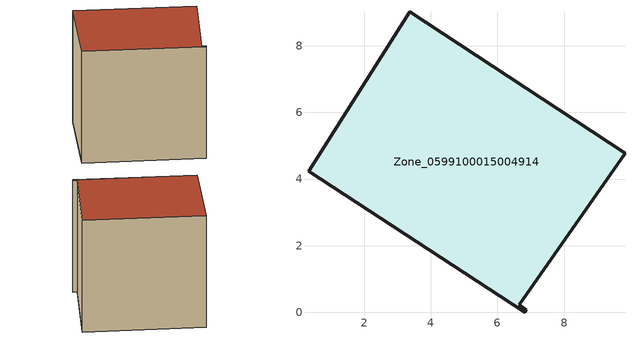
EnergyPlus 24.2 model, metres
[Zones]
Zone_0599100015004914
 floor ground (C_G): 9.83,4.78 6.65,0.22 6.87,0.08 6.82,0 0.33,4.23 3.37,9.02 z0.84
 wall outside (C_F): 3.37,9.02 0.33,4.23 6.82,0 6.87,0.08 6.65,0.22 9.83,4.78 3.37,9.02 z0.84:8.58
 roof outside (C_R): 6.65,0.22 9.83,4.78 3.37,9.02 0.33,4.23 6.82,0 6.87,0.08 z8.58
[BUILDING]
Pand.0599100015004914: North Axis=0; Terrain=City; Loads Convergence Tolerance Value=0.04; Temperature Convergence Tolerance Value=0.4; Solar Distribution=FullExterior; Maximum Number of Warmup Days=25; Minimum Number of Warmup Days=1
[Site:Location]
Rotterdam.The.Hague.AP_ZH_NLD Design_Conditions: Latitude=51.96; Longitude=4.45; Time Zone=1; Elevation=-4.5
[SITE:GROUNDTEMPERATURE:BUILDINGSURFACE]
18, 18, 18, 18, 18, 18, 18, 18, 18, 18, 18, 18
[MATERIAL] Thermal Absorptance=0.9; Solar Absorptance=0.7; Visible Absorptance=0.7
Name | Roughness | Thickness | Conductivity | Density | Specific Heat
G.TI.1965-1974 | MediumSmooth | 0.15 | 0.882353 | 540 | 1210
F.TI.1965-1974 | Rough | 0.3 | 0.697674 | 1920 | 840
R.TI.1965-1974 | MediumRough | 0.2 | 0.232558 | 1500 | 1000
[CONSTRUCTION]
C_G: G.TI.1965-1974
C_F: F.TI.1965-1974
C_R: R.TI.1965-1974
[ZONE]
Zone_0599100015004914: Type=1; Multiplier=1; Ceiling Height=Autocalculate; Volume=Autocalculate; Floor Area=autocalculate; Part of Total Floor Area=Yes
[ZONEINFILTRATION:DESIGNFLOWRATE]
Infil_Zone_0599100015004914: Zone or ZoneList or Space or SpaceList=Zone_0599100015004914; Schedule=AlwaysOn; Design Flow Rate Calculation Method=Flow/Area; Flow Rate per Floor Area=0.003; Constant Term Coefficient=1; Temperature Term Coefficient=0; Velocity Term Coefficient=0; Velocity Squared Term Coefficient=0
[HVACTEMPLATE:ZONE:IDEALLOADSAIRSYSTEM]
Zone_0599100015004914: Maximum Heating Supply Air Temperature=50; Minimum Cooling Supply Air Temperature=13; Maximum Heating Supply Air Humidity Ratio=0.0156; Minimum Cooling Supply Air Humidity Ratio=0.0077; Heating Limit=NoLimit; Cooling Limit=NoLimit; Dehumidification Control Type=ConstantSensibleHeatRatio; Cooling Sensible Heat Ratio=0.7; Dehumidification Setpoint=60; Humidification Control Type=None; Humidification Setpoint=30; Outdoor Air Method=None; Outdoor Air Flow Rate per Person=0.00944; Outdoor Air Flow Rate per Zone Floor Area=0; Outdoor Air Flow Rate per Zone=0; Demand Controlled Ventilation Type=None; Outdoor Air Economizer Type=NoEconomizer; Heat Recovery Type=None; Sensible Heat Recovery Effectiveness=0.7; Latent Heat Recovery Effectiveness=0.65
[ZONECONTROL:THERMOSTAT]
ThermostatControl_Zone_0599100015004914: Zone or ZoneList=Zone_0599100015004914; Control Type Schedule=DualSetpointControlType; Control 1=Thermostat_Zone_0599100015004914; Temperature Difference Between Cutout And Setpoint=0
[THERMOSTATSETPOINT:DUALSETPOINT]
Thermostat_Zone_0599100015004914: Heating Setpoint Temperature Schedule=HeatingSetpoint_Zone_0599100015004914; Cooling Setpoint Temperature Schedule=CoolingSetpoint_Zone_0599100015004914
[SCHEDULE:COMPACT]
HeatingSetpoint_Zone_0599100015004914: Through: 12/31, For: AllDays, Until: 24:00, 21
CoolingSetpoint_Zone_0599100015004914: Through: 12/31, For: AllDays, Until: 24:00, 24
DualSetpointControlType: Through: 12/31, For: AllDays, Until: 24:00, 4
AlwaysOn: Through: 12/31, For: AllDays, Until: 24:00, 1
